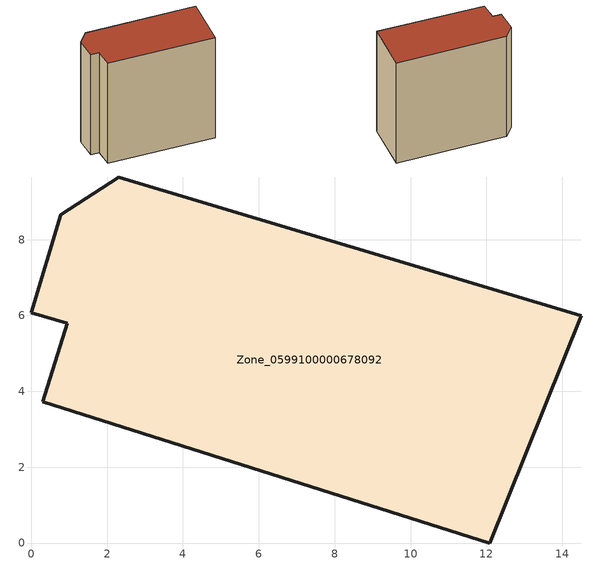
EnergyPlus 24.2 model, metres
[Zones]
Zone_0599100000678092
 floor ground (C_G): 0.3,3.72 0.95,5.79 0,6.07 0.78,8.65 2.3,9.65 14.5,5.99 12.09,0 z0.03
 wall outside (C_F): 12.09,0 14.5,5.99 2.3,9.65 0.78,8.65 0,6.07 0.95,5.79 0.3,3.72 12.09,0 z0.03:12.62
 roof outside (C_R): 0.95,5.79 0.3,3.72 12.09,0 14.5,5.99 2.3,9.65 0.78,8.65 0,6.07 z12.62
[BUILDING]
Pand.0599100000678092: North Axis=0; Terrain=City; Loads Convergence Tolerance Value=0.04; Temperature Convergence Tolerance Value=0.4; Solar Distribution=FullExterior; Maximum Number of Warmup Days=25; Minimum Number of Warmup Days=1
[Site:Location]
Rotterdam.The.Hague.AP_ZH_NLD Design_Conditions: Latitude=51.96; Longitude=4.45; Time Zone=1; Elevation=-4.5
[SITE:GROUNDTEMPERATURE:BUILDINGSURFACE]
18, 18, 18, 18, 18, 18, 18, 18, 18, 18, 18, 18
[MATERIAL] Thermal Absorptance=0.9; Solar Absorptance=0.7; Visible Absorptance=0.7
Name | Roughness | Thickness | Conductivity | Density | Specific Heat
G.TC.1946 | MediumSmooth | 0.15 | 1 | 540 | 1210
F.TC.1946 | Rough | 0.3 | 0.857143 | 1920 | 840
R.TC.1946 | MediumRough | 0.2 | 0.909091 | 1500 | 1000
[CONSTRUCTION]
C_G: G.TC.1946
C_F: F.TC.1946
C_R: R.TC.1946
[ZONE]
Zone_0599100000678092: Type=1; Multiplier=1; Ceiling Height=Autocalculate; Volume=Autocalculate; Floor Area=autocalculate; Part of Total Floor Area=Yes
[ZONEINFILTRATION:DESIGNFLOWRATE]
Infil_Zone_0599100000678092: Zone or ZoneList or Space or SpaceList=Zone_0599100000678092; Schedule=AlwaysOn; Design Flow Rate Calculation Method=Flow/Area; Flow Rate per Floor Area=0.003; Constant Term Coefficient=1; Temperature Term Coefficient=0; Velocity Term Coefficient=0; Velocity Squared Term Coefficient=0
[HVACTEMPLATE:ZONE:IDEALLOADSAIRSYSTEM]
Zone_0599100000678092: Maximum Heating Supply Air Temperature=50; Minimum Cooling Supply Air Temperature=13; Maximum Heating Supply Air Humidity Ratio=0.0156; Minimum Cooling Supply Air Humidity Ratio=0.0077; Heating Limit=NoLimit; Cooling Limit=NoLimit; Dehumidification Control Type=ConstantSensibleHeatRatio; Cooling Sensible Heat Ratio=0.7; Dehumidification Setpoint=60; Humidification Control Type=None; Humidification Setpoint=30; Outdoor Air Method=None; Outdoor Air Flow Rate per Person=0.00944; Outdoor Air Flow Rate per Zone Floor Area=0; Outdoor Air Flow Rate per Zone=0; Demand Controlled Ventilation Type=None; Outdoor Air Economizer Type=NoEconomizer; Heat Recovery Type=None; Sensible Heat Recovery Effectiveness=0.7; Latent Heat Recovery Effectiveness=0.65
[ZONECONTROL:THERMOSTAT]
ThermostatControl_Zone_0599100000678092: Zone or ZoneList=Zone_0599100000678092; Control Type Schedule=DualSetpointControlType; Control 1=Thermostat_Zone_0599100000678092; Temperature Difference Between Cutout And Setpoint=0
[THERMOSTATSETPOINT:DUALSETPOINT]
Thermostat_Zone_0599100000678092: Heating Setpoint Temperature Schedule=HeatingSetpoint_Zone_0599100000678092; Cooling Setpoint Temperature Schedule=CoolingSetpoint_Zone_0599100000678092
[SCHEDULE:COMPACT]
HeatingSetpoint_Zone_0599100000678092: Through: 12/31, For: AllDays, Until: 24:00, 21
CoolingSetpoint_Zone_0599100000678092: Through: 12/31, For: AllDays, Until: 24:00, 24
DualSetpointControlType: Through: 12/31, For: AllDays, Until: 24:00, 4
AlwaysOn: Through: 12/31, For: AllDays, Until: 24:00, 1
